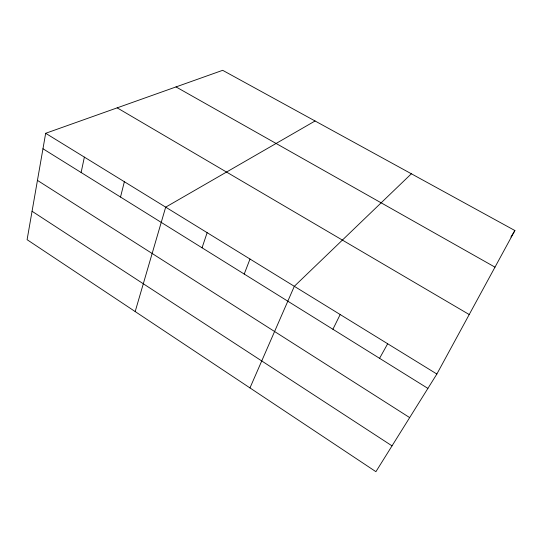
<?xml version="1.0" encoding="UTF-8"?>
<svg xmlns="http://www.w3.org/2000/svg" width="542" height="542" viewBox="0 0 542 542"><rect width="100%" height="100%" fill="white"/><g stroke="black" fill="none" stroke-linecap="round" stroke-linejoin="round"><path stroke-width="0.81" d="M45.664 133.298L27.1 239.686L375.911 471.682L436.866 374.027L514.9 230.546L222.667 70.318L45.664 133.298L436.866 374.027M81.124 172.519L84.369 157.119M120.527 197.051L124.355 181.726M135.182 311.575L165.683 207.152L315.071 120.981M202.051 247.802L207.139 232.667M244.225 274.056L249.998 259.035M249.964 387.916L294.313 286.312L411.364 173.779M332.91 329.265L340.18 314.529M379.576 358.316L387.666 343.757M510.916 237.03L514.9 230.546M176.014 86.916L494.988 267.152M117.174 107.851L469.223 314.543M42.96 148.759L427.895 388.397M37.445 180.384L409.671 417.597M32.059 211.258L392.029 445.863"/></g></svg>
